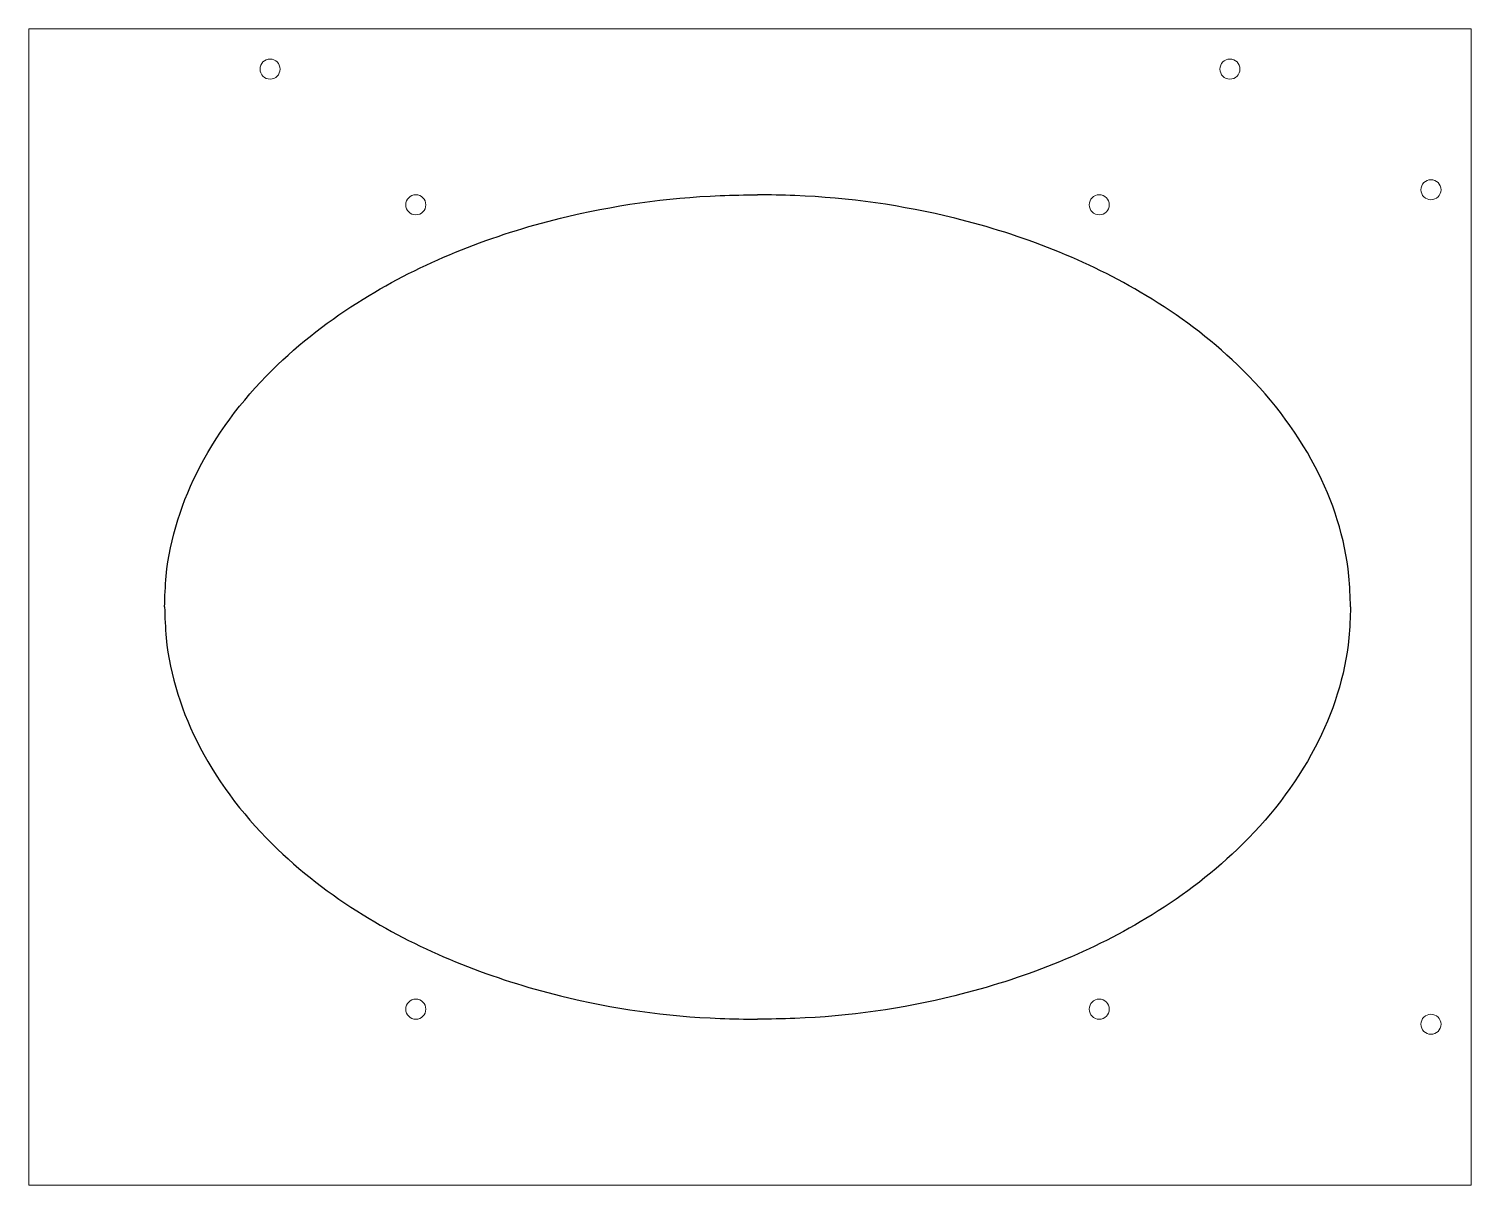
# Model space of a CAD drawing. Extents: x 12.5 to 21.47, y 2 to 9.19.
import ezdxf

# ---------------------------------------------------------------- set-up
doc = ezdxf.new("R2010")
doc.units = 0
doc.header["$LTSCALE"] = 5.80031
doc.header["$MEASUREMENT"] = 0
for name, color, linetype in [('3_250BIT_500TAB', 7, 'Continuous'), ('6_125BIT_500DEP', 7, 'Continuous'), ('8_250BIT_500OUTLINE', 7, 'Continuous')]:
    doc.layers.add(name, color=color, linetype=linetype)

msp = doc.modelspace()

# ---------------------------------------------------------------- linework, layer by layer
at = {"layer": '3_250BIT_500TAB', "color": 7, "linetype": 'Continuous', "lineweight": 25}
for points in [[(13.3438, 5.5938), (13.3542, 5.7864), (13.564, 6.466), (14.0466, 7.0986), (14.6165, 7.5304), (15.1901, 7.814), (15.8053, 8.0105), (16.7984, 8.1511), (17.0312, 8.1563)], [(20.7187, 5.5938), (20.7083, 5.7864), (20.4985, 6.466), (20.0159, 7.0986), (19.446, 7.5304), (18.8724, 7.814), (18.2572, 8.0105), (17.2641, 8.1511), (17.0312, 8.1563)], [(13.3438, 5.5938), (13.3542, 5.4011), (13.564, 4.7215), (14.0466, 4.0889), (14.6165, 3.6571), (15.1901, 3.3735), (15.8053, 3.177), (16.7984, 3.0364), (17.0312, 3.0313)], [(20.7187, 5.5938), (20.7083, 5.4011), (20.4985, 4.7215), (20.0159, 4.0889), (19.446, 3.6571), (18.8724, 3.3735), (18.2572, 3.177), (17.2641, 3.0364), (17.0312, 3.0313)]]:
    msp.add_spline(points, degree=3, dxfattribs=at)
at = {"layer": '6_125BIT_500DEP', "color": 7, "linetype": 'Continuous', "lineweight": 5}
for centre in [(14, 8.9375), (19.9688, 8.9375), (21.2188, 8.1875), (14.9062, 8.0938), (19.1562, 8.0938), (14.9062, 3.0938), (19.1562, 3.0938), (21.2188, 3)]:
    msp.add_circle(centre, 0.0625, dxfattribs=at)
at = {"layer": '8_250BIT_500OUTLINE', "color": 7, "linetype": 'Continuous', "lineweight": 5}
for p, q in [((21.4688, 9.1875), (12.5, 9.1875)), ((12.5, 9.1875), (12.5, 2)), ((21.4688, 2), (21.4688, 9.1875)), ((12.5, 2), (21.4688, 2))]:
    msp.add_line(p, q, dxfattribs=at)

doc.saveas('drawing.dxf')
